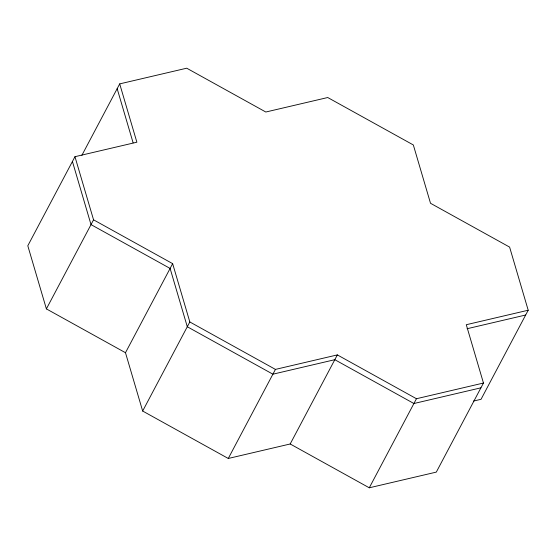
<?xml version="1.0" encoding="UTF-8"?>
<svg xmlns="http://www.w3.org/2000/svg" width="556" height="556" viewBox="0 0 556 556"><rect width="100%" height="100%" fill="white"/><g stroke="black" fill="none" stroke-linecap="round" stroke-linejoin="round"><path stroke-width="0.83" d="M119.7 83.886L136.88 142.204L74.963 156.695L27.8 245.773L46.391 308.9L125.482 352.719L142.663 411.037L228.273 458.471L290.19 443.98L369.281 487.8L436.3 472.113L483.463 383.035L466.282 324.718L528.2 310.227L509.609 247.1L430.518 203.281L413.337 144.963L327.727 97.529L265.81 112.02L186.719 68.2L119.7 83.886L81.871 155.339M46.391 308.9L93.554 219.822L74.963 156.695M125.482 352.719L172.645 263.648L93.554 219.822M142.663 411.037L189.825 321.959L172.645 263.648M228.273 458.471L275.435 369.399L337.353 354.902L416.444 398.728L483.463 383.035M290.19 443.98L337.353 354.902M369.281 487.8L416.444 398.728M528.2 310.227L481.037 399.305L473.503 401.064M467.096 328.728L525.663 315.016M480.926 387.824L413.907 403.517L334.816 359.69L272.899 374.188L187.289 326.747L170.108 268.437L91.017 224.61L72.426 161.49M189.825 321.959L275.435 369.399M117.163 88.675L133.113 142.829"/></g></svg>
